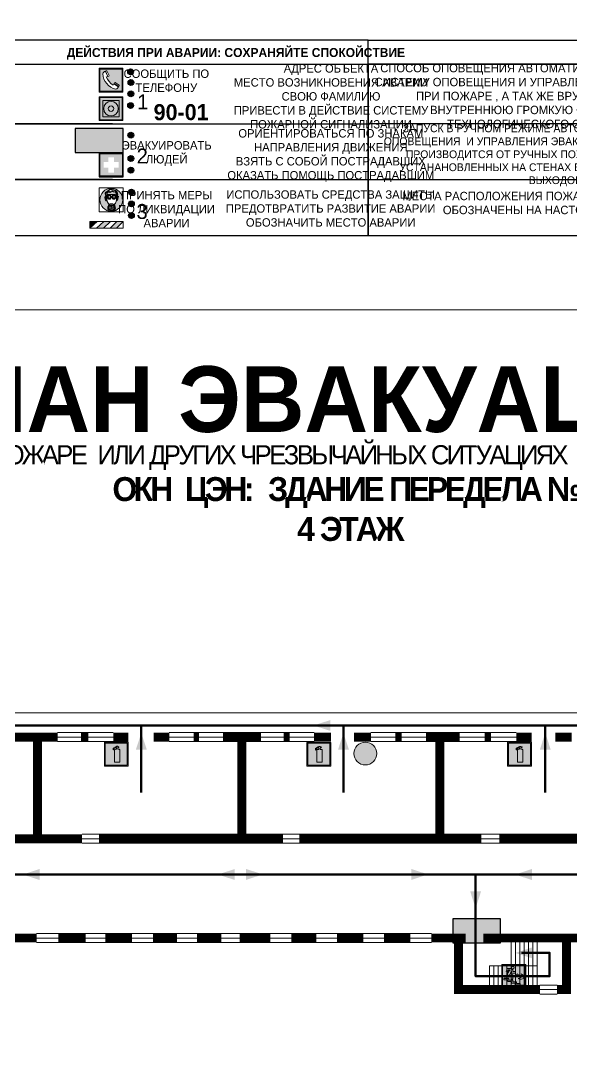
# Model space of a CAD drawing. Header units: millimetres. Extents: x 13810 to 67229, y 12374 to 21950.
# Drawn here: x 33584.3 to 33768.2, y 15085.1 to 15432.5 of the extents above; entities that cross this region are included whole.
import ezdxf

# ---------------------------------------------------------------- set-up
doc = ezdxf.new("R2010")
doc.units = ezdxf.units.MM
doc.layers.add('План_Штампы', color=7, linetype='Continuous')
doc.styles.add('обычный', font='arial.ttf')

# ---------------------------------------------------------------- blocks, each defined once
blk = doc.blocks.new('вниз')
at = {"lineweight": 0, "true_color": 0xffffff}
h = blk.add_hatch(color=7, dxfattribs=at)
h.dxf.hatch_style = 1
h.paths.add_polyline_path([(40994.51, -4472.22), (40986.51, -4472.22), (40986.51, -4480.22), (40994.51, -4480.22)])
h.paths.add_polyline_path([(40994.31, -4472.42), (40994.31, -4480.01), (40986.71, -4480.01), (40986.71, -4472.42)], flags=16)
h.paths.add_polyline_path([(40988.43, -4473.53), (40989.43, -4473.53), (40990.19, -4473.96), (40990.19, -4474.6), (40991, -4474.6), (40991, -4475.06), (40989.73, -4475.06), (40989.73, -4474.46), (40989.3, -4475.18), (40990.17, -4475.7), (40990.17, -4477.11), (40989.63, -4477.11), (40989.63, -4476.01), (40988.94, -4475.59), (40988.94, -4476.46), (40988.94, -4476.46), (40987.47, -4476.46), (40987.26, -4476.46), (40987.26, -4475.92), (40988.4, -4475.92), (40988.4, -4475.2), (40989.1, -4473.99), (40988.66, -4473.99), (40988.24, -4474.7), (40987.86, -4474.47), (40988.41, -4473.56)], flags=0)
h.paths.add_polyline_path([(40990.55, -4473.29, -1), (40989.69, -4473.29, -1)], flags=0)
h.paths.add_polyline_path([(40988.85, -4476.89), (40988.85, -4477.43), (40990.1, -4477.43), (40990.1, -4477.99), (40991.34, -4477.99), (40991.34, -4478.54), (40992.59, -4478.54), (40992.59, -4479.09), (40993.83, -4479.09), (40993.83, -4479.52), (40992.17, -4479.52), (40992.17, -4478.97), (40990.91, -4478.97), (40990.91, -4478.41), (40989.68, -4478.41), (40989.68, -4477.86), (40988.43, -4477.86), (40988.43, -4477.31), (40987.6, -4477.31), (40987.18, -4477.31), (40987.18, -4476.89)], flags=0)
h.paths.add_polyline_path([(40991.61, -4475.33), (40993.12, -4476.2), (40992.9, -4475.27), (40993.48, -4475.6), (40993.83, -4476.88), (40992.56, -4477.22), (40991.97, -4476.88), (40992.9, -4476.61), (40991.38, -4475.74), (40991.58, -4475.39)], flags=0)
h.paths.add_polyline_path([(40990.19, -4473.96), (40989.43, -4473.53), (40988.43, -4473.53), (40988.41, -4473.56), (40987.86, -4474.47), (40988.24, -4474.7), (40988.66, -4473.99), (40989.1, -4473.99), (40988.4, -4475.2), (40988.4, -4475.92), (40987.26, -4475.92), (40987.26, -4476.46), (40987.47, -4476.46), (40988.94, -4476.46), (40988.94, -4476.27), (40988.94, -4475.59), (40989.63, -4476.01), (40989.63, -4477.11), (40990.17, -4477.11), (40990.17, -4475.7), (40989.3, -4475.18), (40989.73, -4474.46), (40989.73, -4475.06), (40991, -4475.06), (40991, -4474.6), (40990.19, -4474.6)], flags=0)
h.paths.add_polyline_path([(40990.55, -4473.29, 1), (40989.69, -4473.29, 1)], flags=0)
h.paths.add_polyline_path([(40991.61, -4475.33), (40991.58, -4475.39), (40991.38, -4475.74), (40992.9, -4476.61), (40991.97, -4476.88), (40992.56, -4477.22), (40993.83, -4476.88), (40993.48, -4475.6), (40992.9, -4475.27), (40993.12, -4476.2)], flags=0)
h.paths.add_polyline_path([(40990.1, -4477.43), (40988.85, -4477.43), (40988.85, -4476.89), (40987.18, -4476.89), (40987.18, -4477.31), (40987.6, -4477.31), (40988.43, -4477.31), (40988.43, -4477.86), (40989.68, -4477.86), (40989.68, -4478.41), (40990.91, -4478.41), (40990.91, -4478.97), (40992.17, -4478.97), (40992.17, -4479.52), (40993.83, -4479.52), (40993.83, -4479.09), (40992.59, -4479.09), (40992.59, -4478.54), (40991.34, -4478.54), (40991.34, -4477.99), (40990.1, -4477.99)], flags=0)
at = {"lineweight": 0}
h = blk.add_hatch(color=126, dxfattribs=at)
h.dxf.hatch_style = 1
h.paths.add_polyline_path([(40994.31, -4472.42), (40986.71, -4472.42), (40986.71, -4480.01), (40994.31, -4480.01)])
h.paths.add_polyline_path([(40988.43, -4473.53), (40989.43, -4473.53), (40990.19, -4473.96), (40990.19, -4474.6), (40991, -4474.6), (40991, -4475.06), (40989.73, -4475.06), (40989.73, -4474.46), (40989.3, -4475.18), (40990.17, -4475.7), (40990.17, -4477.11), (40989.63, -4477.11), (40989.63, -4476.01), (40988.94, -4475.59), (40988.94, -4476.46), (40988.94, -4476.46), (40987.47, -4476.46), (40987.26, -4476.46), (40987.26, -4475.92), (40988.4, -4475.92), (40988.4, -4475.2), (40989.1, -4473.99), (40988.66, -4473.99), (40988.24, -4474.7), (40987.86, -4474.47), (40988.41, -4473.56)], flags=16)
h.paths.add_polyline_path([(40990.55, -4473.29, -1), (40989.69, -4473.29, -1)], flags=16)
h.paths.add_polyline_path([(40988.85, -4476.89), (40988.85, -4477.43), (40990.1, -4477.43), (40990.1, -4477.99), (40991.34, -4477.99), (40991.34, -4478.54), (40992.59, -4478.54), (40992.59, -4479.09), (40993.83, -4479.09), (40993.83, -4479.52), (40992.17, -4479.52), (40992.17, -4478.97), (40990.91, -4478.97), (40990.91, -4478.41), (40989.68, -4478.41), (40989.68, -4477.86), (40988.43, -4477.86), (40988.43, -4477.31), (40987.6, -4477.31), (40987.18, -4477.31), (40987.18, -4476.89)], flags=16)
h.paths.add_polyline_path([(40991.61, -4475.33), (40993.12, -4476.2), (40992.9, -4475.27), (40993.48, -4475.6), (40993.83, -4476.88), (40992.56, -4477.22), (40991.97, -4476.88), (40992.9, -4476.61), (40991.38, -4475.74), (40991.58, -4475.39)], flags=16)
at = {"lineweight": 0, "true_color": 0xffffff}
h = blk.add_hatch(color=7, dxfattribs=at)
h.dxf.hatch_style = 1
h.paths.add_polyline_path([(40989.73, -4474.46), (40989.73, -4475.06), (40991, -4475.06), (40991, -4474.6), (40990.19, -4474.6), (40990.19, -4473.96), (40989.43, -4473.53), (40988.43, -4473.53), (40988.41, -4473.56), (40987.86, -4474.47), (40988.24, -4474.7), (40988.66, -4473.99), (40989.1, -4473.99), (40988.4, -4475.2), (40988.4, -4475.92), (40987.26, -4475.92), (40987.26, -4476.46), (40987.47, -4476.46), (40988.94, -4476.46), (40988.94, -4475.59), (40989.63, -4476.01), (40989.63, -4477.11), (40990.17, -4477.11), (40990.17, -4475.7), (40989.3, -4475.18)])
h.paths.add_polyline_path([(40989.69, -4473.29, 1), (40990.55, -4473.29, 1)])
h.paths.add_polyline_path([(40991.61, -4475.33), (40991.58, -4475.39), (40991.38, -4475.74), (40992.9, -4476.61), (40991.97, -4476.88), (40992.56, -4477.22), (40993.83, -4476.88), (40993.48, -4475.6), (40992.9, -4475.27), (40993.12, -4476.2)])
h.paths.add_polyline_path([(40990.1, -4477.43), (40988.85, -4477.43), (40988.85, -4476.89), (40987.18, -4476.89), (40987.18, -4477.31), (40987.6, -4477.31), (40988.43, -4477.31), (40988.43, -4477.86), (40989.68, -4477.86), (40989.68, -4478.41), (40990.91, -4478.41), (40990.91, -4478.97), (40992.17, -4478.97), (40992.17, -4479.52), (40993.83, -4479.52), (40993.83, -4479.09), (40992.59, -4479.09), (40992.59, -4478.54), (40991.34, -4478.54), (40991.34, -4477.99), (40990.1, -4477.99)])
at = {"color": 126, "lineweight": 0}
for points in [[(40986.51, -4472.22), (40994.51, -4472.22), (40994.51, -4480.22), (40986.51, -4480.22)], [(40986.71, -4472.42), (40994.31, -4472.42), (40994.31, -4480.01), (40986.71, -4480.01)]]:
    blk.add_lwpolyline(points, close=True, dxfattribs=at)
for points in [[(40987.47, -4476.46), (40987.26, -4476.46), (40987.26, -4475.92), (40988.4, -4475.92), (40988.4, -4475.2), (40989.1, -4473.99), (40988.66, -4473.99), (40988.24, -4474.7), (40987.86, -4474.47), (40988.41, -4473.56), (40988.43, -4473.53), (40989.43, -4473.53), (40990.19, -4473.96), (40990.19, -4474.6), (40991, -4474.6), (40991, -4475.06), (40989.73, -4475.06), (40989.73, -4474.46), (40989.3, -4475.18), (40990.17, -4475.7), (40990.17, -4477.11), (40989.63, -4477.11), (40989.63, -4476.01), (40988.94, -4475.59), (40988.94, -4476.46)], [(40987.6, -4477.31), (40987.18, -4477.31), (40987.18, -4476.89), (40988.85, -4476.89), (40988.85, -4477.43), (40990.1, -4477.43), (40990.1, -4477.99), (40991.34, -4477.99), (40991.34, -4478.54), (40992.59, -4478.54), (40992.59, -4479.09), (40993.83, -4479.09), (40993.83, -4479.52), (40992.17, -4479.52), (40992.17, -4478.97), (40990.91, -4478.97), (40990.91, -4478.41), (40989.68, -4478.41), (40989.68, -4477.86), (40988.43, -4477.86), (40988.43, -4477.31), (40987.6, -4477.31)], [(40987.47, -4476.46), (40988.94, -4476.46), (40988.94, -4476.27)], [(40991.58, -4475.39), (40991.38, -4475.74), (40992.9, -4476.61), (40991.97, -4476.88), (40992.56, -4477.22), (40993.83, -4476.88), (40993.48, -4475.6), (40992.9, -4475.27), (40993.12, -4476.2), (40991.61, -4475.33), (40991.58, -4475.39)]]:
    blk.add_lwpolyline(points, dxfattribs=at)
blk.add_circle((40990.12, -4473.29), 0.432, dxfattribs=at)
blk = doc.blocks.new('A$C7B4425F7')
at = {"true_color": 0xffffff}
blk.add_hatch(color=7, dxfattribs=at).paths.add_polyline_path([(0, 0), (-16, 0), (-16, -8), (0, -8)])
h = blk.add_hatch(color=126)
h.paths.add_polyline_path([(-0.2, -0.2), (-15.8, -0.2), (-15.8, -7.8), (-0.2, -7.8)])
h.paths.add_polyline_path([(-11.76, -2.03), (-11.76, -3.66), (-11.17, -3.66, -0.568275), (-11.17, -6.18), (-12.58, -6.18), (-12.58, -2.03)], flags=16)
h.paths.add_polyline_path([(-13.33, -4.12, -0.495768), (-13.59, -6.18), (-15.03, -6.18), (-15.03, -2.03), (-13.59, -2.03, -0.487973)], flags=16)
h.paths.add_polyline_path([(-10.25, -2.03), (-9.48, -2.03), (-9.48, -6.18), (-10.25, -6.18)], flags=16)
h.paths.add_polyline_path([(-13.84, -3.69), (-14.24, -3.69), (-14.24, -3.03), (-13.9, -3.03, -0.692621)], flags=0)
h.paths.add_polyline_path([(-9.15, -2.03), (-8.4, -2.03), (-8.04, -3.07), (-7.68, -2.03), (-6.93, -2.03), (-7.64, -4.1), (-6.93, -6.18), (-7.68, -6.18), (-8.04, -5.14), (-8.4, -6.18), (-9.15, -6.18), (-8.44, -4.1)], flags=16)
h.paths.add_polyline_path([(-11.76, -4.46), (-11.42, -4.46, -0.692621), (-11.36, -5.12), (-11.76, -5.12)], flags=0)
h.paths.add_polyline_path([(-13.9, -5.2), (-14.24, -5.2), (-14.24, -4.55), (-13.84, -4.55, -0.708038)], flags=0)
edge = h.paths.add_edge_path(flags=16)
edge.add_ellipse((-5.51, -4.08), major_axis=(0, 2.05), ratio=0.586184, start_angle=0, end_angle=360)
edge = h.paths.add_edge_path(flags=0)
edge.add_ellipse((-5.51, -4.08), major_axis=(0, 1.14), ratio=0.454828, start_angle=0, end_angle=360)
h.paths.add_polyline_path([(-4.13, -4.96, 0.377264), (-3.48, -4.52, 0.0555), (-3.16, -2.03), (-1.66, -2.03), (-1.66, -4.96), (-0.96, -4.96), (-0.96, -7.01), (-1.75, -7.01), (-1.75, -6.18), (-3.3, -6.18), (-3.3, -7.02), (-4.13, -7.02)], flags=16)
h.paths.add_polyline_path([(-2.73, -2.91), (-2.28, -2.91), (-2.28, -4.96), (-3.05, -4.96, 0.079136)], flags=0)
at = {"color": 126}
blk.add_lwpolyline([(-16, -8), (0, -8), (0, 0), (-16, 0)], close=True, dxfattribs=at)
blk = doc.blocks.new('A$C3AD82952')
at = {"true_color": 0xf5f5ff}
h = blk.add_hatch(color=7, dxfattribs=at)
h.dxf.hatch_style = 1
h.paths.add_polyline_path([(8.21, 8.73, 0.414214), (7.89, 9.05), (7.22, 9.05), (7.22, 9.92), (7.59, 9.92, 1), (7.57, 10.36), (7.22, 10.36), (7.22, 10.6), (6.43, 10.6), (6.43, 10.36), (6.01, 10.36), (4.74, 9.59), (4.74, 8.69), (4.98, 8.73), (4.98, 9.26), (6.12, 9.91), (6.43, 9.91), (6.43, 9.05), (5.76, 9.05, 0.414214), (5.44, 8.73), (5.44, 2.2), (8.21, 2.2)], flags=0)
h.paths.add_polyline_path([(12.8, 12.8), (0, 12.8), (0, 0), (12.8, 0)])
h.paths.add_polyline_path([(0.51, 12.29), (12.29, 12.29), (12.29, 0.51), (0.51, 0.51)], flags=16)
h.paths.add_polyline_path([(4.74, 9.59), (6.01, 10.36), (6.43, 10.36), (6.43, 10.6), (7.22, 10.6), (7.22, 10.36), (7.59, 10.36, -0.94586), (7.59, 9.92), (7.22, 9.92), (7.22, 9.05), (7.89, 9.05, -0.414214), (8.21, 8.73), (8.21, 2.2), (5.44, 2.2), (5.44, 8.73, -0.414214), (5.76, 9.05), (6.43, 9.05), (6.43, 9.91), (6.12, 9.91), (4.98, 9.26), (4.98, 8.73), (4.74, 8.69)], flags=0)
h = blk.add_hatch(color=242)
h.dxf.hatch_style = 1
h.paths.add_polyline_path([(12.29, 12.29), (0.51, 12.29), (0.51, 0.51), (12.29, 0.51)])
h.paths.add_polyline_path([(4.74, 8.69), (4.74, 9.59), (6.01, 10.36), (6.43, 10.36), (6.43, 10.6), (7.22, 10.6), (7.22, 10.36), (7.59, 10.36, -0.94586), (7.59, 9.92), (7.22, 9.92), (7.22, 9.05), (7.89, 9.05, -0.414214), (8.21, 8.73), (8.21, 2.2), (5.44, 2.2), (5.44, 8.73, -0.414214), (5.76, 9.05), (6.43, 9.05), (6.43, 9.91), (6.12, 9.91), (4.98, 9.26), (4.98, 8.73)], flags=16)
h = blk.add_hatch(color=7, dxfattribs=at)
h.dxf.hatch_style = 1
h.paths.add_polyline_path([(8.21, 8.73, 0.414214), (7.89, 9.05), (7.22, 9.05), (7.22, 9.92), (7.59, 9.92, 1), (7.57, 10.36), (7.22, 10.36), (7.22, 10.6), (6.43, 10.6), (6.43, 10.36), (6.01, 10.36), (4.74, 9.59), (4.74, 8.69), (4.98, 8.73), (4.98, 9.26), (6.12, 9.91), (6.43, 9.91), (6.43, 9.05), (5.76, 9.05, 0.414214), (5.44, 8.73), (5.44, 2.2), (8.21, 2.2)])
at = {"color": 242, "lineweight": 5}
for p, q in [((0, 0), (0, 12.8)), ((0, 12.8), (12.8, 12.8)), ((12.8, 0), (12.8, 12.8)), ((6.01, 10.36), (4.74, 9.59)), ((4.74, 9.59), (4.74, 8.69)), ((4.74, 8.69), (4.98, 8.73)), ((4.98, 9.26), (6.12, 9.91)), ((4.98, 8.73), (4.98, 9.26)), ((5.44, 2.2), (5.44, 8.73)), ((5.76, 9.05), (6.43, 9.05)), ((6.01, 10.36), (6.43, 10.36)), ((6.12, 9.91), (6.43, 9.91)), ((7.22, 10.6), (6.43, 10.6)), ((6.43, 10.6), (6.43, 10.36)), ((6.43, 9.91), (6.43, 9.05)), ((7.22, 10.36), (7.22, 10.6)), ((7.59, 10.36), (7.22, 10.36)), ((7.22, 9.05), (7.22, 9.92)), ((7.59, 9.92), (7.22, 9.92)), ((7.89, 9.05), (7.22, 9.05)), ((8.21, 2.2), (8.21, 8.73)), ((0, 0), (12.8, 0)), ((5.44, 2.2), (8.21, 2.2))]:
    blk.add_line(p, q, dxfattribs=at)
blk.add_lwpolyline([(0.51, 12.29), (12.29, 12.29), (12.29, 0.51), (0.51, 0.51)], close=True, dxfattribs=at)
for centre, radius, start, end in [((5.76, 8.73), 0.32, 90, 180), ((7.58, 10.14), 0.223, 273.1875, 86.8125), ((7.89, 8.73), 0.32, 0, 90)]:
    blk.add_arc(centre, radius, start, end, dxfattribs=at)
blk = doc.blocks.new('A$C7B8C2D5B')
at = {"lineweight": 0}
h = blk.add_hatch(color=5, dxfattribs=at)
h.dxf.hatch_style = 1
h.paths.add_polyline_path([(1.4, -3.02, 1), (-2.11, -3.02, 1)])
at = {"color": 5, "lineweight": 0}
blk.add_circle((-0.36, -3.02), 1.75, dxfattribs=at)
blk = doc.blocks.new('A$C38D26F80')
h = blk.add_hatch(color=5)
h.dxf.hatch_style = 1
h.paths.add_polyline_path([(-8.77, -4.48, 1), (-0.19, -4.48, 1)])
h.paths.add_polyline_path([(-6.75, -3.58), (-6.75, -3.31), (-6.62, -3.22), (-6.5, -3.22), (-6.42, -3.3), (-6.39, -3.28), (-6.59, -2.23), (-6.59, -2.01), (-6.38, -1.58), (-4.76, -0.4), (-4.13, -0.79, -0.362848), (-2.1, -2.1, -0.201049), (-2.17, -2.48, 0.085434), (-2.26, -3.13), (-1.9, -3.16), (-2.25, -4.7), (-2.4, -4.59), (-2.43, -4.34), (-2.36, -4.34), (-2.14, -3.34), (-2.47, -3.42), (-2.58, -1.95), (-2.77, -1.58), (-3.58, -1.52), (-3.92, -1.26), (-5.05, -1.73), (-4.87, -1.39), (-5.41, -1.6), (-5.41, -1.46), (-6.13, -1.87), (-6.18, -3.5), (-6.56, -3.47), (-6.37, -4.59), (-6.16, -4.43), (-6.16, -4.66), (-6.36, -4.79), (-6.37, -4.8), (-6.51, -4.76)], flags=16)
h.paths.add_polyline_path([(-6.51, -4.76), (-6.36, -4.79), (-6.37, -4.8)], flags=0)
h.paths.add_polyline_path([(-5.92, -2.34, 0.089508), (-2.67, -2.35), (-2.48, -3.88, -0.268602), (-3.4, -6.18, 0.262449), (-5.2, -6.18, -0.268602), (-6.11, -3.88)], flags=16)
edge = h.paths.add_edge_path(flags=16)
edge.add_ellipse((-5.19, -3.41), major_axis=(0, 0.842), ratio=0.848992, start_angle=0, end_angle=360)
edge = h.paths.add_edge_path(flags=0)
edge.add_ellipse((-5.19, -3.39), major_axis=(0, 0.665), ratio=0.853798, start_angle=0, end_angle=360)
edge = h.paths.add_edge_path(flags=0)
edge.add_ellipse((-5.19, -3.4), major_axis=(0, 0.528), ratio=0.864094, start_angle=0, end_angle=360)
edge = h.paths.add_edge_path(flags=16)
edge.add_ellipse((-3.47, -3.4), major_axis=(0, 0.842), ratio=0.848992, start_angle=0, end_angle=360)
h.paths.add_polyline_path([(-3.13, -6.45), (-3.13, -6.84, 0.383174), (-5.57, -6.85), (-5.57, -6.49, -0.369952)], flags=16)
edge = h.paths.add_edge_path(flags=0)
edge.add_ellipse((-3.47, -3.39), major_axis=(0, 0.665), ratio=0.853798, start_angle=0, end_angle=360)
edge = h.paths.add_edge_path(flags=0)
edge.add_ellipse((-3.47, -3.4), major_axis=(0, 0.528), ratio=0.864094, start_angle=0, end_angle=360)
edge = h.paths.add_edge_path(flags=16)
edge.add_ellipse((-4.34, -7.57), major_axis=(-1.48, 0), ratio=0.744955, start_angle=0, end_angle=360)
h.paths.add_polyline_path([(-5.01, -6.85, -1), (-5.15, -6.85, -1)], flags=0)
h.paths.add_polyline_path([(-5.33, -7.14, -1), (-5.47, -7.14, -1)], flags=0)
h.paths.add_polyline_path([(-4.61, -6.71, -1), (-4.74, -6.71, -1)], flags=16)
h.paths.add_polyline_path([(-5.43, -7.51, -1), (-5.57, -7.51, -1)], flags=0)
h.paths.add_polyline_path([(-4.26, -6.67, -1), (-4.4, -6.67, -1)], flags=16)
h.paths.add_polyline_path([(-4.74, -7.14, -1), (-4.88, -7.14, -1)], flags=0)
h.paths.add_polyline_path([(-4.93, -7.43, -1), (-5.07, -7.43, -1)], flags=0)
h.paths.add_polyline_path([(-4.41, -7.07, -1), (-4.54, -7.07, -1)], flags=0)
h.paths.add_polyline_path([(-5.33, -7.87, -1), (-5.46, -7.87, -1)], flags=0)
h.paths.add_polyline_path([(-3.8, -6.71, -1), (-3.94, -6.71, -1)], flags=16)
h.paths.add_polyline_path([(-4.85, -7.78, -1), (-4.98, -7.78, -1)], flags=0)
h.paths.add_polyline_path([(-3.96, -7.14, -1), (-4.1, -7.14, -1)], flags=0)
h.paths.add_polyline_path([(-4.33, -7.53, -1), (-4.47, -7.53, -1)], flags=0)
h.paths.add_polyline_path([(-5.09, -8.12, -1), (-5.23, -8.12, -1)], flags=0)
h.paths.add_polyline_path([(-3.5, -6.94, -1), (-3.64, -6.94, -1)], flags=0)
h.paths.add_polyline_path([(-4.54, -7.97, -1), (-4.68, -7.97, -1)], flags=0)
h.paths.add_polyline_path([(-3.66, -7.39, -1), (-3.8, -7.39, -1)], flags=0)
h.paths.add_polyline_path([(-4.73, -8.35, -1), (-4.86, -8.35, -1)], flags=0)
h.paths.add_polyline_path([(-4.09, -7.96, -1), (-4.23, -7.96, -1)], flags=0)
h.paths.add_polyline_path([(-3.77, -7.74, -1), (-3.91, -7.74, -1)], flags=0)
h.paths.add_polyline_path([(-3.22, -7.27, -1), (-3.35, -7.27, -1)], flags=0)
h.paths.add_polyline_path([(-4.34, -8.4, -1), (-4.47, -8.4, -1)], flags=0)
h.paths.add_polyline_path([(-3.16, -7.61, -1), (-3.3, -7.61, -1)], flags=0)
h.paths.add_polyline_path([(-3.9, -8.35, -1), (-4.04, -8.35, -1)], flags=0)
h.paths.add_polyline_path([(-3.32, -7.91, -1), (-3.46, -7.91, -1)], flags=0)
h.paths.add_polyline_path([(-3.55, -8.23, -1), (-3.69, -8.23, -1)], flags=0)
at = {"color": 5, "lineweight": 5}
for p, q in [((-4.48, 0), (-8.96, 0)), ((-8.96, 0), (-8.96, -4.48)), ((-4.48, 0), (0, 0)), ((0, 0), (0, -4.48)), ((-6.75, -3.31), (-6.62, -3.22)), ((-6.75, -3.58), (-6.75, -3.31)), ((-6.51, -4.76), (-6.75, -3.58)), ((-6.62, -3.22), (-6.5, -3.22)), ((-6.59, -2.01), (-6.38, -1.58)), ((-6.59, -2.23), (-6.59, -2.01)), ((-6.39, -3.28), (-6.59, -2.23)), ((-6.18, -3.5), (-6.56, -3.47)), ((-6.56, -3.47), (-6.37, -4.59)), ((-6.5, -3.22), (-6.42, -3.3)), ((-6.42, -3.3), (-6.39, -3.28)), ((-6.38, -1.58), (-4.76, -0.4)), ((-6.13, -1.87), (-6.18, -3.5)), ((-5.41, -1.46), (-6.13, -1.87)), ((-5.92, -2.34), (-6.11, -3.88)), ((-4.87, -1.39), (-5.41, -1.6)), ((-5.41, -1.6), (-5.41, -1.46)), ((-3.92, -1.26), (-5.05, -1.73)), ((-5.05, -1.73), (-4.87, -1.39)), ((-4.76, -0.4), (-4.13, -0.79)), ((-3.58, -1.52), (-3.92, -1.26)), ((-2.77, -1.58), (-3.58, -1.52)), ((-2.58, -1.95), (-2.77, -1.58)), ((-2.67, -2.34), (-2.48, -3.88)), ((-2.47, -3.42), (-2.58, -1.95)), ((-2.14, -3.34), (-2.47, -3.42)), ((-2.36, -4.34), (-2.14, -3.34)), ((-1.9, -3.16), (-2.26, -3.13)), ((-2.25, -4.7), (-1.9, -3.16)), ((-8.96, -8.96), (-8.96, -4.48)), ((-6.37, -4.8), (-6.51, -4.76)), ((-6.37, -4.59), (-6.16, -4.43)), ((-6.16, -4.66), (-6.37, -4.8)), ((-6.16, -4.43), (-6.16, -4.66)), ((-5.57, -6.49), (-5.57, -6.85)), ((-3.13, -6.45), (-3.13, -6.84)), ((-2.43, -4.34), (-2.4, -4.59)), ((-2.43, -4.34), (-2.36, -4.34)), ((-2.4, -4.59), (-2.25, -4.7)), ((0, -8.96), (0, -4.48)), ((-4.48, -8.96), (-8.96, -8.96)), ((-4.48, -8.96), (0, -8.96))]:
    blk.add_line(p, q, dxfattribs=at)
at = {"color": 5}
for p, q in [((-6.75, -3.31), (-6.62, -3.22)), ((-6.75, -3.58), (-6.75, -3.31)), ((-6.51, -4.76), (-6.75, -3.58)), ((-6.62, -3.22), (-6.5, -3.22)), ((-6.59, -2.01), (-6.38, -1.58)), ((-6.59, -2.23), (-6.59, -2.01)), ((-6.39, -3.28), (-6.59, -2.23)), ((-6.18, -3.5), (-6.56, -3.47)), ((-6.56, -3.47), (-6.37, -4.59)), ((-6.5, -3.22), (-6.42, -3.3)), ((-6.42, -3.3), (-6.39, -3.28)), ((-6.38, -1.58), (-4.76, -0.4)), ((-6.13, -1.87), (-6.18, -3.5)), ((-5.41, -1.46), (-6.13, -1.87)), ((-4.87, -1.39), (-5.41, -1.6)), ((-5.41, -1.6), (-5.41, -1.46)), ((-3.92, -1.26), (-5.05, -1.73)), ((-5.05, -1.73), (-4.87, -1.39)), ((-4.76, -0.4), (-4.13, -0.79)), ((-3.58, -1.52), (-3.92, -1.26)), ((-2.77, -1.58), (-3.58, -1.52)), ((-2.58, -1.95), (-2.77, -1.58)), ((-2.47, -3.42), (-2.58, -1.95)), ((-2.14, -3.34), (-2.47, -3.42)), ((-2.36, -4.34), (-2.14, -3.34)), ((-2.26, -3.13), (-1.9, -3.16)), ((-1.9, -3.16), (-2.25, -4.7)), ((-6.37, -4.8), (-6.51, -4.76)), ((-6.36, -4.79), (-6.51, -4.76)), ((-6.37, -4.59), (-6.16, -4.43)), ((-6.16, -4.66), (-6.37, -4.8)), ((-6.16, -4.66), (-6.36, -4.79)), ((-6.16, -4.43), (-6.16, -4.66)), ((-2.4, -4.59), (-2.43, -4.34)), ((-2.43, -4.34), (-2.36, -4.34)), ((-2.25, -4.7), (-2.4, -4.59))]:
    blk.add_line(p, q, dxfattribs=at)
at = {"color": 5, "lineweight": 5}
for centre, radius in [((-4.48, -4.48), 4.29), ((-5.5, -7.51), 0.0678), ((-5.4, -7.14), 0.0678), ((-5.08, -6.85), 0.0678), ((-5, -7.43), 0.0678), ((-4.91, -7.78), 0.0678), ((-4.81, -7.14), 0.0678), ((-4.67, -6.71), 0.0678), ((-4.47, -7.07), 0.0678), ((-4.4, -7.53), 0.0678), ((-4.33, -6.67), 0.0678), ((-4.03, -7.14), 0.0678), ((-3.87, -6.71), 0.0678), ((-3.84, -7.74), 0.0678), ((-3.73, -7.39), 0.0678), ((-3.57, -6.94), 0.0678), ((-3.28, -7.27), 0.0678), ((-3.23, -7.61), 0.0678), ((-5.4, -7.87), 0.0678), ((-5.16, -8.12), 0.0678), ((-4.79, -8.35), 0.0678), ((-4.61, -7.97), 0.0678), ((-4.4, -8.4), 0.0678), ((-4.16, -7.96), 0.0678), ((-3.97, -8.35), 0.0678), ((-3.62, -8.23), 0.0678), ((-3.39, -7.91), 0.0678)]:
    blk.add_circle(centre, radius, dxfattribs=at)
for centre, radius, start, end in [((-3.66, -4.24), 2.47, 171.573, 231.7124), ((-4.28, 6.66), 9.15, 259.6987, 280.1569), ((-4.93, -4.24), 2.47, 308.2876, 8.427), ((-0.47, -3.05), 1.79, 161.5846, 182.4584), ((-2.6, -2.2), 0.513, 326.4781, 11.7739), ((-4.33, -7.88), 1.87, 50.358, 131.5662), ((-4.34, -8.2), 1.82, 48.4943, 132.3565), ((-4.3, -7.78), 1.83, 60.5889, 119.4111)]:
    blk.add_arc(centre, radius, start, end, dxfattribs=at)
at = {"color": 5}
for centre, radius, start, end in [((-3.89, -2.66), 1.88, 17.387, 97.1599), ((-0.35, -3.07), 1.91, 162.2553, 181.7878), ((-2.6, -2.2), 0.511, 326.3906, 11.8614)]:
    blk.add_arc(centre, radius, start, end, dxfattribs=at)
at = {"color": 5, "lineweight": 5}
for centre, major_axis, ratio in [((-5.19, -3.41), (0, 0.842), 0.848992), ((-5.19, -3.39), (0, 0.665), 0.853798), ((-5.19, -3.4), (0, 0.528), 0.864094), ((-3.47, -3.4), (0, 0.842), 0.848992), ((-3.47, -3.39), (0, 0.665), 0.853798), ((-3.47, -3.4), (0, 0.528), 0.864094), ((-4.34, -7.57), (-1.48, 0), 0.744955)]:
    blk.add_ellipse(centre, major_axis=major_axis, ratio=ratio, dxfattribs=at)
blk = doc.blocks.new('A$C47DD6509')
at = {"lineweight": 5}
for points in [[(-8.69, 0), (-11.19, 0), (-11.19, -2.22)], [(-4.22, 0), (-6.45, 0), (-8.91, -2.22), (-6.61, -2.22)], [(0, 0), (-2.09, 0), (-4.36, -2.22), (-2.29, -2.22)]]:
    blk.add_hatch(color=242, dxfattribs=at).paths.add_polyline_path(points)
at = {"color": 242, "lineweight": 5}
for p, q in [((-11.19, -2.22), (-8.69, 0)), ((-11.19, -2.22), (-11.19, 0)), ((-11.19, 0), (-8.69, 0)), ((-11.19, 0), (0, 0)), ((-8.91, -2.22), (-6.45, 0)), ((-6.61, -2.22), (-4.22, 0)), ((-4.36, -2.22), (-2.09, 0)), ((-2.29, -2.22), (0, 0)), ((0, 0), (0, -2.22)), ((0, -2.22), (-11.19, -2.22))]:
    blk.add_line(p, q, dxfattribs=at)
blk = doc.blocks.new('A$C32E8229D')
at = {"true_color": 0xffffff}
blk.add_hatch(color=7, dxfattribs=at).paths.add_polyline_path([(0, 0), (0, -8), (16, -8), (16, 0)])
h = blk.add_hatch(color=126)
h.paths.add_polyline_path([(0.2, -0.2), (15.8, -0.2), (15.8, -7.8), (0.2, -7.8)])
h.paths.add_polyline_path([(13.49, -2.05), (12.08, -2.05), (11.37, -2.63, 0.162397), (11.29, -2.84), (11.29, -3.63), (10.35, -3.63), (10.35, -4.05), (11.68, -4.05), (11.68, -3.48), (12.26, -4.28), (11.29, -5.1), (11.29, -6.78), (11.85, -6.78), (11.85, -5.44), (12.8, -4.64), (12.8, -5.94), (14.46, -5.94), (14.46, -5.39), (13.45, -5.39), (13.45, -3.97), (12.46, -2.59), (13.15, -2.59), (13.69, -3.34), (14.18, -3)], flags=16)
h.paths.add_polyline_path([(10.74, -1.82, 1), (11.8, -1.82, 1)], flags=16)
h.paths.add_polyline_path([(9.39, -3.59), (5.99, -3.59), (6.56, -3.03), (5.91, -3.03), (5.1, -3.83), (5.91, -4.64), (6.56, -4.64), (5.99, -4.09), (9.39, -4.09)], flags=16)
h.paths.add_polyline_path([(4.29, -1.08), (1.72, -1.08), (1.72, -6.6), (4.29, -6.6)], flags=16)
at = {"color": 126}
blk.add_lwpolyline([(16, -8), (0, -8), (0, 0), (16, 0)], close=True, dxfattribs=at)
blk = doc.blocks.new('A$C18900ED3')
h = blk.add_hatch(color=126)
h.paths.add_polyline_path([(-0.18, -0.18), (-7.02, -0.18), (-7.02, -7.02), (-0.18, -7.02)])
h.paths.add_polyline_path([(-5.89, -4.46), (-5.89, -2.77), (-4.46, -2.77), (-4.46, -1.31), (-2.77, -1.31), (-2.77, -2.77), (-1.33, -2.77), (-1.33, -4.46), (-2.77, -4.46), (-2.77, -5.89), (-4.46, -5.89), (-4.46, -4.46)], flags=16)
at = {"color": 126}
for p, q in [((-7.2, 0), (-7.2, -7.2)), ((0, 0), (-7.2, 0)), ((0, -7.2), (0, 0)), ((-7.02, -7.02), (-7.02, -0.18)), ((-7.02, -0.18), (-0.18, -0.18)), ((-0.18, -0.18), (-0.18, -7.02)), ((-7.2, -7.2), (0, -7.2)), ((-0.18, -7.02), (-7.02, -7.02))]:
    blk.add_line(p, q, dxfattribs=at)
blk = doc.blocks.new('A$C456E1F9C')
at = {"lineweight": 5}
h = blk.add_hatch(color=242, dxfattribs=at)
h.paths.add_polyline_path([(0.51, -1.47), (0.51, -13.26), (12.29, -13.26), (12.29, -1.47)])
h.paths.add_polyline_path([(5.42, -4.95, -0.254479), (4.78, -5.4), (3.52, -2.53, -0.209735), (4.23, -2.4)], flags=16)
h.paths.add_polyline_path([(8.53, -8.6), (10.87, -10.17), (10.54, -10.76), (8.03, -9.13, -0.192251)], flags=16)
h.paths.add_polyline_path([(4.61, -5.49, 0.005518), (3.87, -5.72, 0.128647), (7.49, -10.01, 0.00809), (7.83, -9.33), (10.47, -10.97, -0.16736), (8.99, -12.25, -0.327862), (1.95, -3.95, -0.166952), (3.36, -2.62)], flags=16)
at = {"color": 242, "lineweight": 5}
for p, q in [((0, -13.77), (0, -0.97)), ((12.8, -0.97), (0, -0.97)), ((4.61, -5.49), (3.36, -2.62)), ((3.52, -2.53), (4.78, -5.4)), ((4.23, -2.4), (5.42, -4.95)), ((12.8, -13.77), (12.8, -0.97)), ((7.83, -9.33), (10.47, -10.97)), ((8.03, -9.13), (10.54, -10.76)), ((10.81, -10.12), (8.53, -8.6)), ((10.54, -10.76), (10.8, -10.3)), ((10.8, -10.3), (10.81, -10.12)), ((0, -13.77), (12.8, -13.77))]:
    blk.add_line(p, q, dxfattribs=at)
blk.add_lwpolyline([(0.51, -1.47), (12.29, -1.47), (12.29, -13.26), (0.51, -13.26)], close=True, dxfattribs=at)
for centre, radius, start, end in [((4.59, -5.34), 2.99, 114.2845, 152.1974), ((11.12, -3.31), 9.19, 183.9915, 256.6009), ((4.02, -3.27), 0.891, 76.3284, 123.7092), ((14.98, -39.1), 35.17, 107.1487, 108.4135), ((4.68, -4.59), 0.824, 276.9621, 334.0723), ((13.86, -0.94), 11.08, 205.5536, 234.8762), ((-13.31, 0.8), 23.44, 332.5487, 334.4027), ((8.94, -9.5), 0.989, 114.4092, 157.9388), ((7.87, -9.46), 3, 291.9291, 329.9329)]:
    blk.add_arc(centre, radius, start, end, dxfattribs=at)
blk = doc.blocks.new('A$C54414219')
at = {"true_color": 0xffffff}
h = blk.add_hatch(color=7, dxfattribs=at)
h.paths.add_polyline_path([(2.39, -9.45), (2.39, -18.3), (11.23, -18.3), (11.23, -9.45)], flags=0)
h.paths.add_polyline_path([(10.71, -13.87, -1), (2.92, -13.87, -1)], flags=0)
h.paths.add_polyline_path([(8.3, -13.87, -1), (5.33, -13.87, -1)], flags=0)
h.paths.add_polyline_path([(0.41, -7.47), (0.41, -20.27), (13.21, -20.27), (13.21, -7.47)])
h.paths.add_polyline_path([(0.92, -19.77), (12.71, -19.77), (12.71, -7.98), (0.92, -7.98)], flags=16)
h.paths.add_polyline_path([(11.23, -9.45), (11.23, -18.3), (2.39, -18.3), (2.39, -9.45)], flags=0)
at = {"lineweight": 5}
h = blk.add_hatch(color=242, dxfattribs=at)
h.paths.add_polyline_path([(12.71, -7.98), (0.92, -7.98), (0.92, -19.77), (12.71, -19.77)])
h.paths.add_polyline_path([(11.23, -18.3), (2.39, -18.3), (2.39, -9.45), (11.23, -9.45)], flags=16)
h.paths.add_polyline_path([(10.71, -13.87, -1), (2.92, -13.87, -1)], flags=0)
h.paths.add_polyline_path([(8.3, -13.87, -1), (5.33, -13.87, -1)], flags=0)
at = {"true_color": 0xffffff}
h = blk.add_hatch(color=7, dxfattribs=at)
h.paths.add_polyline_path([(2.39, -9.45), (2.39, -18.3), (11.23, -18.3), (11.23, -9.45)])
h.paths.add_polyline_path([(10.71, -13.87, -1), (2.92, -13.87, -1)], flags=16)
h.paths.add_polyline_path([(8.3, -13.87, -1), (5.33, -13.87, -1)], flags=0)
at = {"lineweight": 5}
h = blk.add_hatch(color=242, dxfattribs=at)
h.paths.add_polyline_path([(2.92, -13.87, 1), (10.71, -13.87, 1)])
h.paths.add_polyline_path([(8.3, -13.87, -1), (5.33, -13.87, -1)], flags=16)
at = {"color": 242, "lineweight": 5}
for p, q in [((0.41, -20.27), (0.41, -7.47)), ((0.41, -7.47), (13.21, -7.47)), ((0.41, -7.47), (13.21, -7.47)), ((13.21, -20.27), (13.21, -7.47)), ((0.41, -20.27), (13.21, -20.27))]:
    blk.add_line(p, q, dxfattribs=at)
for points in [[(0.92, -7.98), (12.71, -7.98), (12.71, -19.77), (0.92, -19.77)], [(2.39, -9.45), (11.23, -9.45), (11.23, -18.3), (2.39, -18.3)]]:
    blk.add_lwpolyline(points, close=True, dxfattribs=at)
for radius in [3.89, 1.49]:
    blk.add_circle((6.81, -13.87), radius, dxfattribs=at)

msp = doc.modelspace()

# ---------------------------------------------------------------- hatches: boundary and pattern name
at = {"lineweight": 0}
h = msp.add_hatch(color=256, dxfattribs=at)
h.dxf.hatch_style = 1
h.paths.add_polyline_path([(33620.03, 15415.5, 1), (33621.96, 15415.5, 1)])
h = msp.add_hatch(color=256, dxfattribs=at)
h.dxf.hatch_style = 1
h.paths.add_polyline_path([(33620.13, 15411.92, 1), (33622.06, 15411.92, 1)])
h = msp.add_hatch(color=256, dxfattribs=at)
h.dxf.hatch_style = 1
h.paths.add_polyline_path([(33620.09, 15408.11, 1), (33622.02, 15408.11, 1)])
h = msp.add_hatch(color=256, dxfattribs=at)
h.dxf.hatch_style = 1
h.paths.add_polyline_path([(33620.01, 15404.18, 1), (33621.94, 15404.18, 1)])
h = msp.add_hatch(color=256, dxfattribs=at)
h.dxf.hatch_style = 1
h.paths.add_polyline_path([(33620.09, 15394.29, 1), (33622.03, 15394.29, 1)])
h = msp.add_hatch(color=256, dxfattribs=at)
h.dxf.hatch_style = 1
h.paths.add_polyline_path([(33620.13, 15386.51, 1), (33622.07, 15386.51, 1)])
h = msp.add_hatch(color=256, dxfattribs=at)
h.dxf.hatch_style = 1
h.paths.add_polyline_path([(33620.13, 15382.61, 1), (33622.06, 15382.61, 1)])
h = msp.add_hatch(color=256, dxfattribs=at)
h.dxf.hatch_style = 1
h.paths.add_polyline_path([(33620.29, 15375.25, 1), (33622.22, 15375.25, 1)])
h = msp.add_hatch(color=256, dxfattribs=at)
h.dxf.hatch_style = 1
h.paths.add_polyline_path([(33620.28, 15371.31, 1), (33622.21, 15371.31, 1)])
h = msp.add_hatch(color=256, dxfattribs=at)
h.dxf.hatch_style = 1
h.paths.add_polyline_path([(33620.28, 15367.47, 1), (33622.21, 15367.47, 1)])

# ---------------------------------------------------------------- linework, layer by layer
at = {"color": 126, "lineweight": 0, "true_color": 0x008754}
for points in [[(33387.42, 15730.89), (33987.42, 15730.89), (33987.42, 15335.89), (33387.42, 15335.89)], [(33387.42, 15730.89), (33987.42, 15730.89), (33987.42, 15335.89), (33387.42, 15335.89)], [(33387.42, 15730.89), (33987.42, 15730.89), (33987.42, 15335.89), (33387.42, 15335.89)], [(33387.42, 15730.89), (33987.42, 15730.89), (33987.42, 15335.89), (33387.42, 15335.89)], [(33387.42, 15335.89), (33987.42, 15335.89), (33987.42, 14940.9), (33387.42, 14940.9)], [(33387.42, 15335.89), (33987.42, 15335.89), (33987.42, 14940.9), (33387.42, 14940.9)], [(33387.42, 15335.89), (33987.42, 15335.89), (33987.42, 14940.9), (33387.42, 14940.9)], [(33387.42, 15335.89), (33987.42, 15335.89), (33987.42, 14940.9), (33387.42, 14940.9)]]:
    msp.add_lwpolyline(points, close=True, dxfattribs=at)
for points in [[(33556.55, 15418.04), (33700.31, 15418.04), (33700.31, 15426.09), (33556.55, 15426.09)], [(33700.31, 15426.09), (33822.03, 15426.09), (33822.03, 15360.64), (33700.31, 15360.64)], [(33700.31, 15426.09), (33822.03, 15426.09), (33822.03, 15418.04), (33700.31, 15418.04)], [(33556.55, 15418.04), (33700.31, 15418.04), (33700.31, 15360.64), (33556.55, 15360.64)], [(33700.31, 15418.04), (33822.03, 15418.04), (33822.03, 15398.04), (33700.31, 15398.04)], [(33822.03, 15398.04), (33700.31, 15398.04), (33700.31, 15379.47), (33822.03, 15379.47)]]:
    msp.add_lwpolyline(points, close=True)
for points in [[(33614.96, 15398.04), (33556.55, 15398.04), (33700.31, 15398.04)], [(33614.96, 15379.47), (33556.55, 15379.47), (33700.31, 15379.47)]]:
    msp.add_lwpolyline(points)
at = {"lineweight": 0}
for points in [[(33539.73, 15199.15), (33548.58, 15199.15), (33548.58, 15201.2), (33920.33, 15201.2), (33920.33, 15204.87), (33950.34, 15204.87), (33968.03, 15202.79), (33968.03, 15153.16), (33950.35, 15153.16), (33950.35, 15145.04), (33944.44, 15145.04)], [(33596.56, 15194.6), (33615.16, 15194.6)], [(33596.56, 15193.1), (33615.16, 15193.1)], [(33633.9, 15194.6), (33682.29, 15194.6)], [(33633.9, 15193.1), (33682.29, 15193.1)], [(33701.3, 15194.6), (33749.84, 15194.6)], [(33701.3, 15193.1), (33749.84, 15193.1)], [(33596.56, 15191.6), (33615.16, 15191.6)], [(33633.9, 15191.6), (33682.29, 15191.6)], [(33701.3, 15191.6), (33749.84, 15191.6)], [(33604.8, 15160.64), (33881.24, 15160.64)], [(33604.8, 15159.14), (33881.24, 15159.14)], [(33604.8, 15157.64), (33881.24, 15157.64)], [(33589.59, 15127.46), (33721.48, 15127.46)], [(33589.59, 15125.96), (33721.48, 15125.96)], [(33589.59, 15124.46), (33721.48, 15124.46)], [(33748.15, 15110.24), (33748.15, 15125.96)], [(33748.15, 15110.24), (33748.15, 15125.96)], [(33749.6, 15110.24), (33749.6, 15125.96)], [(33749.6, 15110.24), (33749.6, 15125.96)], [(33749.6, 15110.24), (33749.6, 15125.96)], [(33751.05, 15110.24), (33751.05, 15125.96)], [(33751.05, 15110.24), (33751.05, 15125.96)], [(33751.05, 15110.24), (33751.05, 15125.96)], [(33752.5, 15110.24), (33752.5, 15125.96)], [(33752.5, 15110.24), (33752.5, 15125.96)], [(33752.5, 15110.24), (33752.5, 15125.96)], [(33753.95, 15110.24), (33753.95, 15125.96)], [(33753.95, 15110.24), (33753.95, 15125.96)], [(33753.95, 15110.24), (33753.95, 15125.96)], [(33755.4, 15110.24), (33755.4, 15125.96)], [(33755.4, 15110.24), (33755.4, 15125.96)], [(33755.4, 15110.24), (33755.4, 15125.96)], [(33756.86, 15110.24), (33756.86, 15125.96)], [(33740.89, 15110.24), (33740.89, 15116.67)], [(33740.89, 15116.67), (33756.86, 15116.67)], [(33742.34, 15110.24), (33742.34, 15116.67)], [(33742.34, 15110.24), (33742.34, 15116.67)], [(33743.79, 15110.24), (33743.79, 15116.67)], [(33743.79, 15110.24), (33743.79, 15116.67)], [(33745.25, 15110.24), (33745.25, 15116.67)], [(33745.25, 15110.24), (33745.25, 15116.67)], [(33746.7, 15110.24), (33746.7, 15116.67)], [(33746.7, 15110.24), (33746.7, 15116.67)], [(33757.72, 15110.24), (33763.49, 15110.24)], [(33757.72, 15108.74), (33763.49, 15108.74)], [(33757.72, 15107.24), (33763.49, 15107.24)]]:
    msp.add_lwpolyline(points, dxfattribs=at)
at = {"color": 126, "lineweight": 100, "true_color": 0x008754}
for points in [[(33551.81, 15152.67), (33551.81, 15140.29), (33551.81, 15196.95), (33922.32, 15196.95), (33922.32, 15202.19), (33965.23, 15202.19), (33965.23, 15196.87)], [(33624.56, 15196.95), (33624.56, 15174.62)], [(33692.1, 15196.95), (33692.1, 15174.62)], [(33759.53, 15196.95), (33759.53, 15174.62)], [(33568.93, 15147.24), (33623.42, 15147.24), (33736.24, 15147.24), (33736.24, 15113.2), (33760.98, 15113.2), (33760.98, 15121.03), (33751.6, 15121.03)], [(33736.24, 15147.24), (33932.01, 15147.24)]]:
    msp.add_lwpolyline(points, dxfattribs=at)
at = {"lineweight": 0, "const_width": 3}
for points in [[(33596.56, 15193.1), (33576.31, 15193.1)], [(33589.92, 15193.1), (33589.92, 15159.14)], [(33606.9, 15193.1), (33604.42, 15193.1)], [(33620.26, 15193.1), (33615.16, 15193.1)], [(33633.9, 15193.1), (33628.66, 15193.1)], [(33643.82, 15193.1), (33642.02, 15193.1)], [(33664.52, 15193.1), (33651.85, 15193.1)], [(33658.14, 15193.1), (33658.14, 15159.14)], [(33674.17, 15193.1), (33672.1, 15193.1)], [(33687.94, 15193.1), (33682.29, 15193.1)], [(33701.3, 15193.1), (33695.66, 15193.1)], [(33711.5, 15193.1), (33709.43, 15193.1)], [(33730.97, 15193.1), (33719.67, 15193.1)], [(33724.31, 15193.1), (33724.31, 15159.14)], [(33741.44, 15193.1), (33739.23, 15193.1)], [(33754.94, 15193.1), (33749.84, 15193.1)], [(33768.3, 15193.1), (33762.93, 15193.1)], [(33604.8, 15159.14), (33556.42, 15159.14)], [(33671.92, 15159.14), (33610.48, 15159.14)], [(33738.22, 15159.14), (33677.33, 15159.14)], [(33807.56, 15159.14), (33744.19, 15159.14)], [(33573.76, 15125.96), (33589.59, 15125.96)], [(33596.8, 15125.96), (33605.99, 15125.96)], [(33612.51, 15125.96), (33621.45, 15125.96)], [(33628.52, 15125.96), (33636.51, 15125.96)], [(33643.2, 15125.96), (33651.28, 15125.96)], [(33657.46, 15125.96), (33667.68, 15125.96)], [(33674.72, 15125.96), (33683.05, 15125.96)], [(33689.92, 15125.96), (33698.71, 15125.96)], [(33705.68, 15125.96), (33714.44, 15125.96)], [(33721.48, 15125.96), (33732.9, 15125.96)], [(33730.5, 15125.96), (33730.5, 15108.75), (33757.72, 15108.75)], [(33738.85, 15125.96), (33777.83, 15125.96)], [(33763.49, 15108.75), (33766.58, 15108.75), (33766.58, 15125.96)]]:
    msp.add_lwpolyline(points, dxfattribs=at)
for centre in [(33620.99, 15415.5), (33621.1, 15411.92), (33621.06, 15408.11), (33620.98, 15404.18), (33621.06, 15394.29), (33621.1, 15386.51), (33621.09, 15382.61), (33621.25, 15375.25), (33621.25, 15371.31), (33621.25, 15367.47)]:
    msp.add_circle(centre, 0.966)
at = {"layer": 'План_Штампы', "color": 126, "true_color": 0x008754}
for points in [[(33687.77, 15198.84), (33687.76, 15195.18), (33682.14, 15196.98)], [(33626.4, 15188.88), (33622.74, 15188.88), (33624.55, 15194.5)], [(33693.95, 15188.88), (33690.28, 15188.88), (33692.09, 15194.5)], [(33761.37, 15188.88), (33757.71, 15188.88), (33759.52, 15194.5)], [(33590.59, 15149.03), (33590.58, 15145.36), (33584.96, 15147.17)], [(33655.79, 15149.03), (33655.79, 15145.36), (33650.16, 15147.17)], [(33659.55, 15145.36), (33659.55, 15149.03), (33665.17, 15147.22)], [(33714.75, 15145.36), (33714.76, 15149.03), (33720.38, 15147.22)], [(33755.05, 15149.03), (33755.05, 15145.36), (33749.42, 15147.17)], [(33734.42, 15141.56), (33738.08, 15141.56), (33736.27, 15135.94)], [(33755.14, 15122.82), (33755.14, 15119.16), (33749.52, 15120.97)]]:
    msp.add_solid(points, dxfattribs=at)

# ---------------------------------------------------------------- block references
for name, p, xscale, yscale, zscale in [('A$C456E1F9C', (33610.44, 15417.32), 0.625, 0.625, 0.625), ('A$C54414219', (33610.18, 15411.83), 0.625, 0.625, 0.625), ('A$C18900ED3', (33618.5, 15388.36), 1.111111111007631, 1.111111111007631, 1.111111111007631), ('A$C38D26F80', (33618.52, 15376.69), 0.8928571427240968, 0.8928571427240968, 0.8928571427240968), ('A$C3AD82952', (33612.21, 15183.41), 0.625, 0.625, 0.625), ('A$C3AD82952', (33679.85, 15183.36), 0.625, 0.625, 0.625), ('A$C7B8C2D5B', (33700.2, 15194.2), 2.177419353276491, 2.177419353276491, 2.177419353276491), ('A$C3AD82952', (33746.89, 15183.39), 0.625, 0.625, 0.625)]:
    msp.add_blockref(name, p, dxfattribs=dict(xscale=xscale, yscale=yscale, zscale=zscale))
at = {"xscale": -1}
msp.add_blockref('A$C32E8229D', (33618.5, 15396.51), dxfattribs=at)
at = {"color": 242, "true_color": 0xc1121c}
msp.add_blockref('A$C47DD6509', (33618.52, 15365.48), dxfattribs=at)
at = {"color": 126, "true_color": 0x008754}
msp.add_blockref('вниз', (-7241.45, 19589.31), dxfattribs=at)
at = {"layer": 'План_Штампы'}
msp.add_blockref('A$C7B4425F7', (33744.59, 15132.4), dxfattribs=at)

# ---------------------------------------------------------------- texts
at = {"lineweight": 0, "style": 'обычный'}
for s, insert, char_height, width, attachment_point in [('{\\fProxima Nova Rg|b1|i0|c204|p2;ДЕЙСТВИЯ ПРИ АВАРИИ: СОХРАНЯЙТЕ СПОКОЙСТВИЕ\\H1.6644x; }', (33656.16, 15421.49), 3, 175.1736, 5), ('{\\fProxima Nova Rg|b0|i0|c204|p2;СПОСОБ ОПОВЕЩЕНИЯ АВТОМАТИЧЕСКИЙ ЧЕРЕЗ РЕЧЕВУЮ СИСТЕМУ ОПОВЕЩЕНИЯ И УПРАВЛЕНИЯ ЭВАКУАЦИЕЙ ЛЮДЕЙ ПРИ ПОЖАРЕ , А ТАК ЖЕ ВРУЧНУЮ, ИСПОЛЬЗУЯ ВНУТРЕННЮЮ ГРОМКУЮ СВЯЗЬ СИСТЕМЫ ТЕХНОЛОГИЧЕСКОГО ОПОВЕЩЕНИЯ.}', (33761.94, 15406.99), 2.8, 118.5618, 5), ('{\\fProxima Nova Rg|b0|i0|c204|p2;СООБЩИТЬ ПО \\PТЕЛЕФОНУ}', (33632.93, 15412.49), 2.8, 126.6484, 5), ('\\pi-8.4,l8.4,t8.4;{\\fProxima Nova Rg|b0|i0|c204|p2;АДРЕС ОБЪЕКТА\\PМЕСТО ВОЗНИКНОВЕНИЯ АВАРИИ\\PСВОЮ ФАМИЛИЮ\\PПРИВЕСТИ В ДЕЙСТВИЕ СИСТЕМУ \\PПОЖАРНОЙ СИГНАЛИЗАЦИИ}', (33687.94, 15406.87), 2.8, 126.6484, 5), ('{\\fProxima Nova Rg|b0|i0|c204|p2;1\\H1.1667x; }', (33625.03, 15405.42), 5, 126.6484, 5), ('{\\fProxima Nova Rg|b1|i0|c204|p2;\\H1.0714x;90-01\\fProxima Nova Rg|b0|i0|c204|p2;\\H0.93331x; \\H1.3449x; }', (33637.85, 15401.95), 5, 126.6484, 5), ('{\\fProxima Nova Rg|b0|i0|c204|p2;\\P\\pt7.8;ЗАПУСК В РУЧНОМ РЕЖИМЕ АВТОМАТИЧЕСКОЙ СИСТЕМЫ ОПОВЕЩЕНИЯ  И УПРАВЛЕНИЯ ЭВАКУАЦИИ ЛЮДЕЙ ПРИ ПОЖАРЕ ПРОИЗВОДИТСЯ ОТ РУЧНЫХ ПОЖАРНЫХ ИЗВЕЩАТЕЛЕЙ, УСТАНАНОВЛЕННЫХ НА СТЕНАХ ВБЛИЗИ ЭВАКУАЦИОННЫХ ВЫХОДОВ. }', (33763.38, 15389.71), 2.6, 121.7868, 5), ('\\pi-8.4,l8.4,t8.4;{\\fProxima Nova Rg|b0|i0|c204|p2;ОРИЕНТИРОВАТЬСЯ ПО ЗНАКАМ \\PНАПРАВЛЕНИЯ ДВИЖЕНИЯ\\PВЗЯТЬ С СОБОЙ ПОСТРАДАВШИХ\\PОКАЗАТЬ ПОМОЩЬ ПОСТРАДАВШИМ}', (33687.87, 15387.51), 2.8, 126.6484, 5), ('{\\fProxima Nova Rg|b0|i0|c204|p2;ЭВАКУИРОВАТЬ \\PЛЮДЕЙ}', (33633.03, 15388.17), 2.8, 126.6484, 5), ('{\\fProxima Nova Rg|b0|i0|c204|p2;2\\H1.1967x; }', (33624.88, 15387.34), 5, 126.6484, 5), ('{\\fProxima Nova Rg|b0|i0|c204|p2;ПРИНЯТЬ МЕРЫ \\PПО ЛИКВИДАЦИИ \\PАВАРИИ}', (33632.99, 15369.59), 2.8, 126.6484, 5), ('\\pi-8.4,l8.4,t8.4;{\\fProxima Nova Rg|b0|i0|c204|p2;ИСПОЛЬЗОВАТЬ СРЕДСТВА ЗАЩИТЫ \\PПРЕДОТВРАТИТЬ РАЗВИТИЕ АВАРИИ\\PОБОЗНАЧИТЬ МЕСТО АВАРИИ}', (33687.82, 15369.78), 2.8, 126.6484, 5), ('\\pt8.4;{\\fProxima Nova Rg|b0|i0|c204|p2;\\PМЕСТА РАСПОЛОЖЕНИЯ ПОЖАРНЫХ ИЗВЕЩАТЕЛЕЙ ОБОЗНАЧЕНЫ НА НАСТОЯЩЕМ ПЛАНЕ}', (33761.74, 15373.56), 2.8, 118.5618, 5), ('{\\fProxima Nova Rg|b0|i0|c204|p2;3\\H1.1967x; }', (33624.82, 15368.76), 5, 126.6484, 5), ('{\\fProxima Nova Rg|b1|i0|c204|p2;ПЛАН ЭВАКУАЦИИ}', (33544.44, 15317.08), 22, 493.8901, 1)]:
    msp.add_mtext(s, dxfattribs=dict(at, insert=insert, char_height=char_height, width=width, attachment_point=attachment_point))
at = {"color": 0, "lineweight": 0, "insert": (33693.83, 15285.29), "char_height": 8, "width": 449.2158, "attachment_point": 5, "style": 'обычный'}
msp.add_mtext('{\\fArial Black|b1|i0|c204|p34;\\H2x;\\T0.85;  \\fArial Narrow|b0|i0|c204|p34;\\H0.8x;\\W0.9;\\P\\fProxima Nova Rg|b0|i0|c204|p2;\\H0.5x;\\W1;\\C256;ПРИ ПОЖАРЕ  ИЛИ ДРУГИХ ЧРЕЗВЫЧАЙНЫХ СИТУАЦИЯХ  ИЗ ПОМЕЩЕНИЙ \\fProxima Nova Rg|b1|i0|c204|p2;\\H1.25x;\\P ОКН  ЦЭН:  ЗДАНИЕ ПЕРЕДЕЛА №3\\P4 ЭТАЖ}', dxfattribs=at)

doc.saveas('drawing.dxf')
